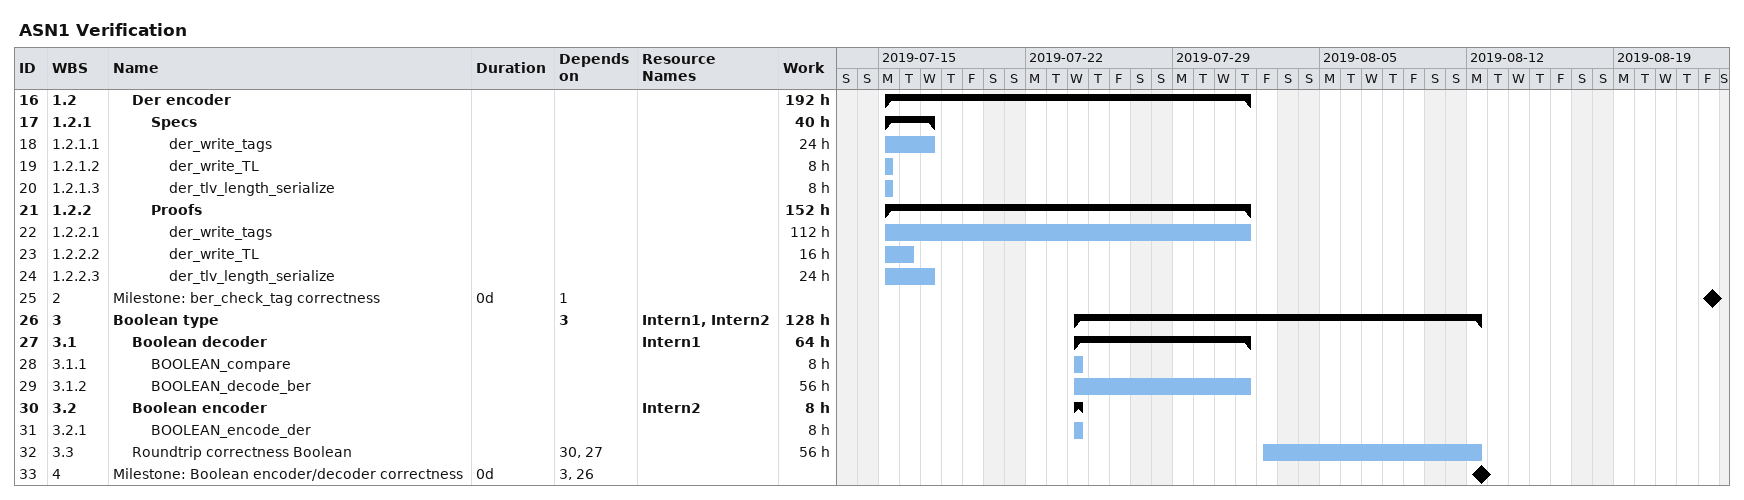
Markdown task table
ASN1 Verification

| ID | WBS | Task | Duration | Start | Finish | Predecessors | Resources | Work (h) |
|---|---|---|---|---|---|---|---|---|
| 16 | 1.2 | **Der encoder** |  | 2019-07-15 | 2019-08-01 |  |  | 192 |
| 17 | 1.2.1 | **Specs** |  | 2019-07-15 | 2019-07-17 |  |  | 40 |
| 18 | 1.2.1.1 | der_write_tags |  | 2019-07-15 | 2019-07-17 |  |  | 24 |
| 19 | 1.2.1.2 | der_write_TL |  | 2019-07-15 | 2019-07-15 |  |  | 8 |
| 20 | 1.2.1.3 | der_tlv_length_serialize |  | 2019-07-15 | 2019-07-15 |  |  | 8 |
| 21 | 1.2.2 | **Proofs** |  | 2019-07-15 | 2019-08-01 |  |  | 152 |
| 22 | 1.2.2.1 | der_write_tags |  | 2019-07-15 | 2019-08-01 |  |  | 112 |
| 23 | 1.2.2.2 | der_write_TL |  | 2019-07-15 | 2019-07-16 |  |  | 16 |
| 24 | 1.2.2.3 | der_tlv_length_serialize |  | 2019-07-15 | 2019-07-17 |  |  | 24 |
| 25 | 2 | Milestone: ber_check_tag correctness | 0d | 2019-08-23 | 2019-08-23 | 1 |  |  |
| 26 | 3 | **Boolean type** |  | 2019-07-24 | 2019-08-12 | 3 | Intern1, Intern2 | 128 |
| 27 | 3.1 | **Boolean decoder** |  | 2019-07-24 | 2019-08-01 |  | Intern1 | 64 |
| 28 | 3.1.1 | BOOLEAN_compare |  | 2019-07-24 | 2019-07-24 |  |  | 8 |
| 29 | 3.1.2 | BOOLEAN_decode_ber |  | 2019-07-24 | 2019-08-01 |  |  | 56 |
| 30 | 3.2 | **Boolean encoder** |  | 2019-07-24 | 2019-07-24 |  | Intern2 | 8 |
| 31 | 3.2.1 | BOOLEAN_encode_der |  | 2019-07-24 | 2019-07-24 |  |  | 8 |
| 32 | 3.3 | Roundtrip correctness Boolean |  | 2019-08-02 | 2019-08-12 | 30, 27 |  | 56 |
| 33 | 4 | Milestone: Boolean encoder/decoder correctness | 0d | 2019-08-12 | 2019-08-12 | 3, 26 |  |  |
